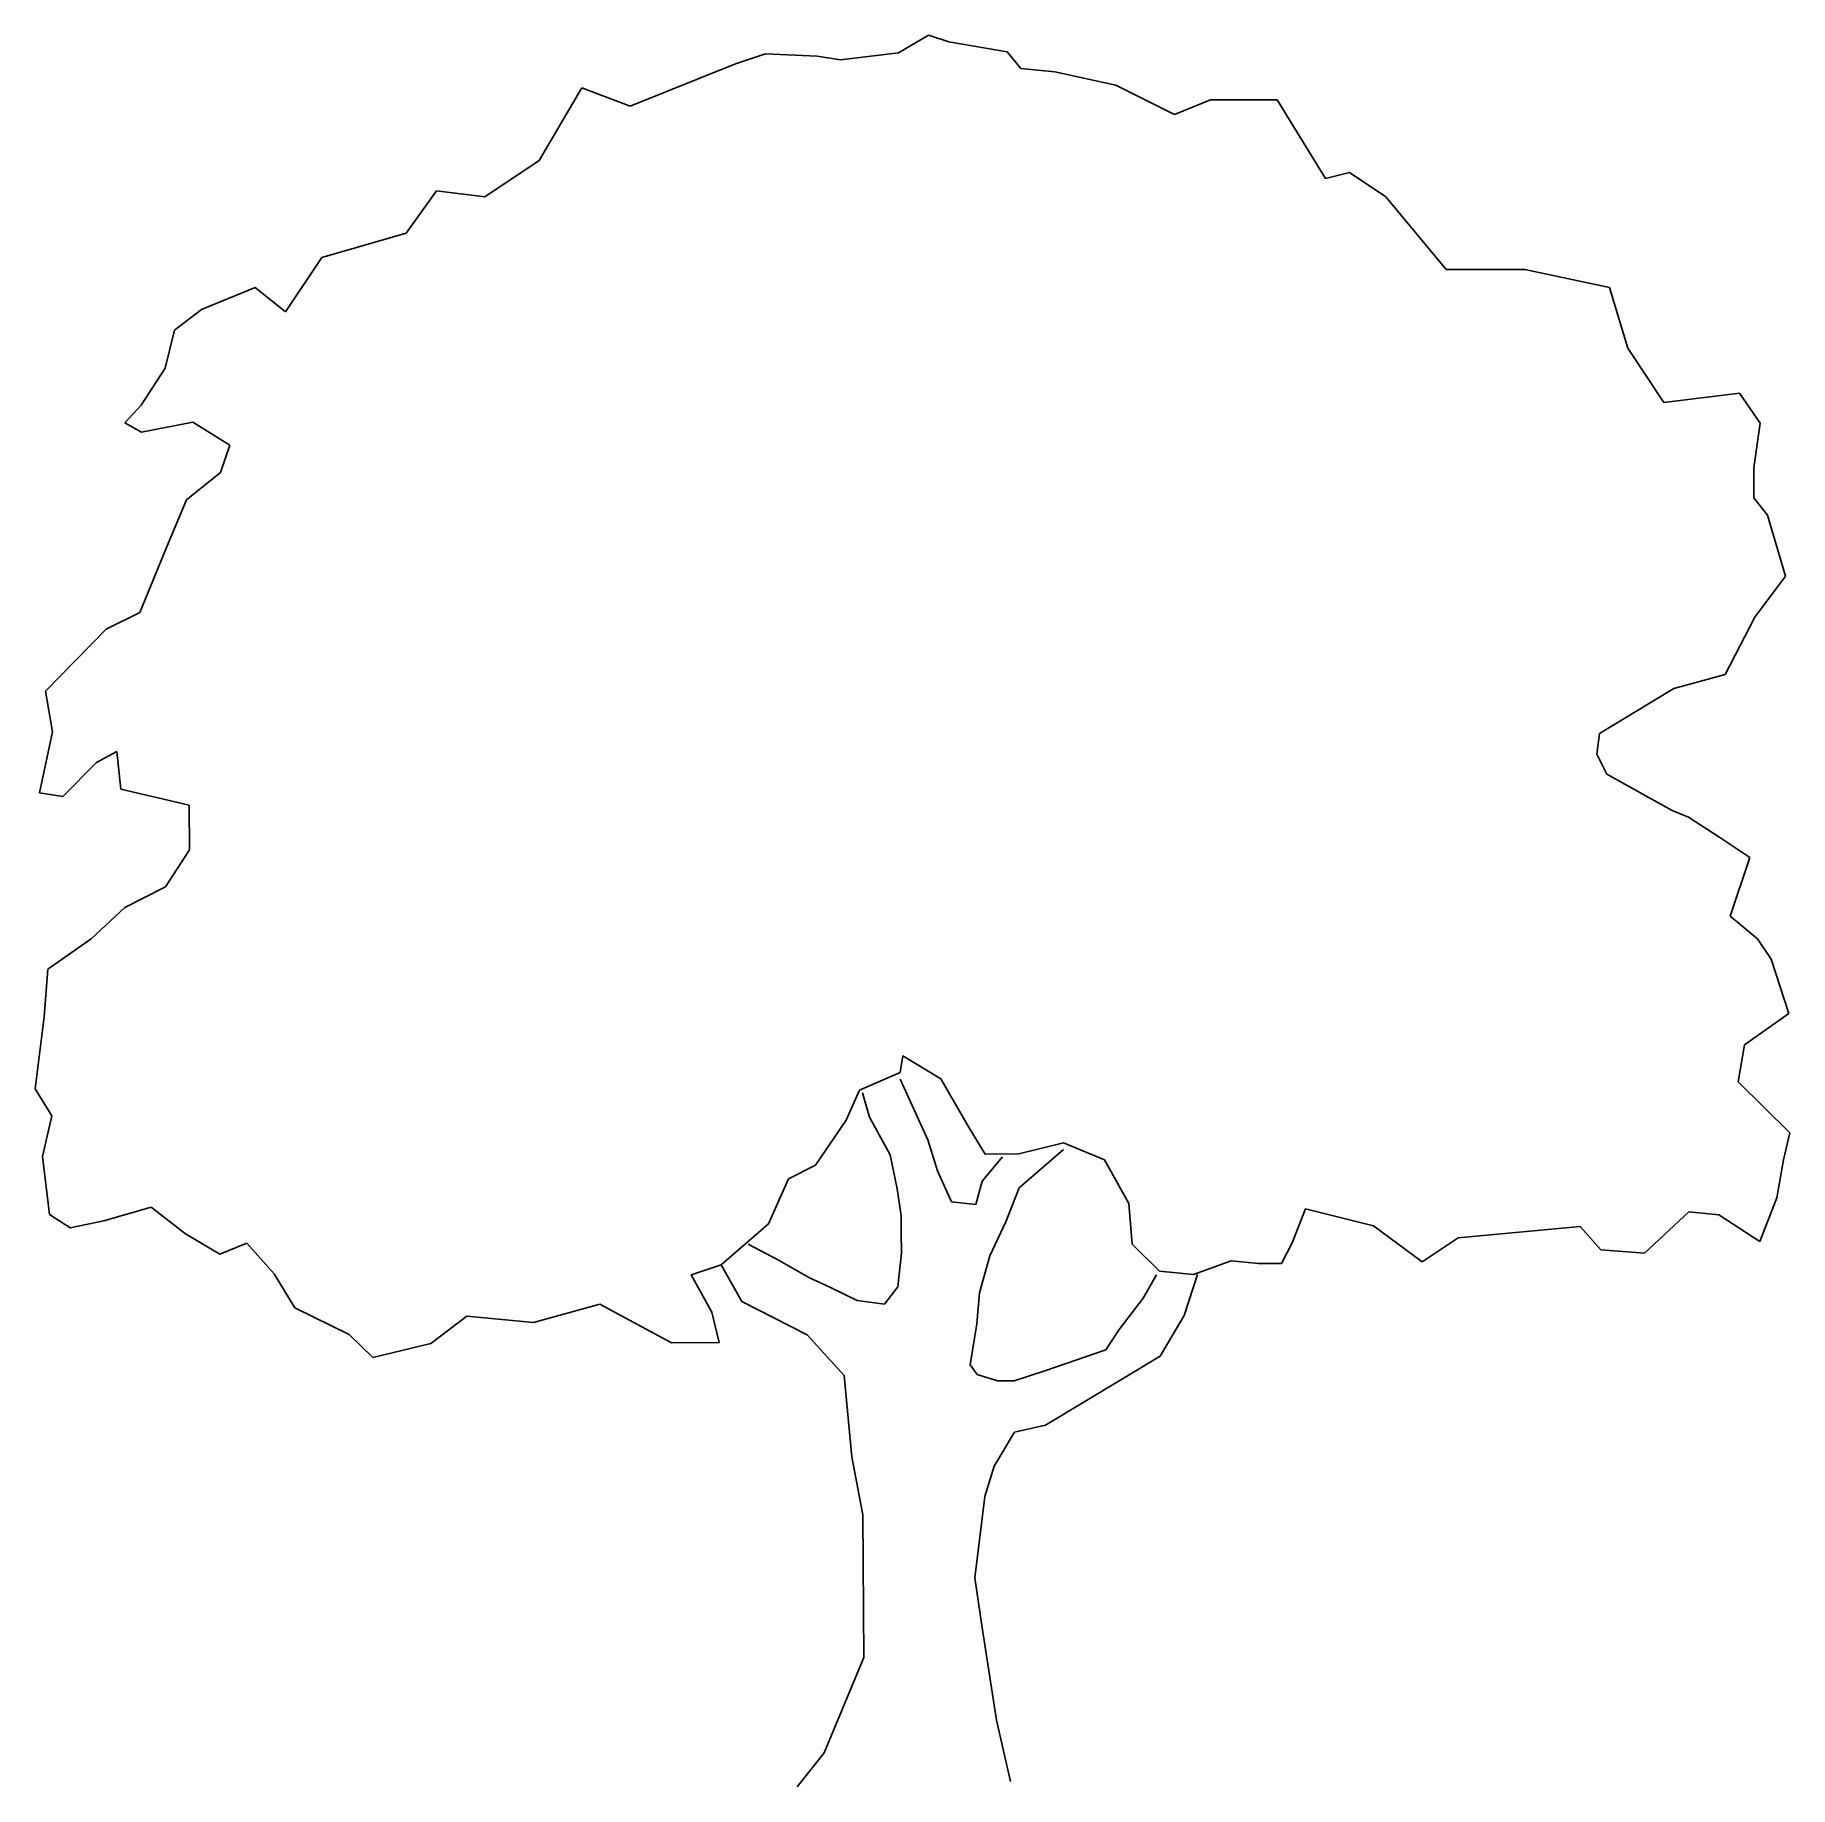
# Model space of a CAD drawing. Extents: x 32.92 to 33.92, y 37.39 to 38.39.
import ezdxf

# ---------------------------------------------------------------- set-up
doc = ezdxf.new("R2010")
doc.units = 0
doc.layers.get('0').update_dxf_attribs({"linetype": 'CONTINUOUS'})

msp = doc.modelspace()

# ---------------------------------------------------------------- linework, layer by layer
at = {"color": 0}
for p, q in [((33.4111, 38.381), (33.4282, 38.3911)), ((33.4282, 38.3911), (33.4398, 38.3873)), ((33.4398, 38.3873), (33.473, 38.3815)), ((33.3182, 38.3747), (33.3353, 38.3804)), ((33.3353, 38.3804), (33.3647, 38.379)), ((33.3647, 38.379), (33.378, 38.3769)), ((33.378, 38.3769), (33.4111, 38.381)), ((33.473, 38.3815), (33.4809, 38.3721)), ((33.3182, 38.3747), (33.258, 38.3506)), ((33.4809, 38.3721), (33.5002, 38.3701)), ((33.5002, 38.3701), (33.5351, 38.3626)), ((33.2304, 38.361), (33.2062, 38.3196)), ((33.258, 38.3506), (33.2304, 38.361)), ((33.5351, 38.3626), (33.5685, 38.3457)), ((33.589, 38.3541), (33.5685, 38.3457)), ((33.627, 38.3541), (33.589, 38.3541)), ((33.627, 38.3541), (33.6546, 38.3092)), ((33.2062, 38.3196), (33.1752, 38.2989)), ((33.6546, 38.3092), (33.6684, 38.3127)), ((33.6684, 38.3127), (33.689, 38.2989)), ((33.1476, 38.3023), (33.1303, 38.2781)), ((33.1752, 38.2989), (33.1476, 38.3023)), ((33.689, 38.2989), (33.7235, 38.2574)), ((33.1303, 38.2781), (33.0821, 38.2643)), ((33.0821, 38.2643), (33.0614, 38.2333)), ((33.7235, 38.2574), (33.7684, 38.2574)), ((33.7684, 38.2574), (33.8166, 38.2471)), ((33.0441, 38.2471), (33.0136, 38.2345)), ((33.0614, 38.2333), (33.0441, 38.2471)), ((33.8166, 38.2471), (33.827, 38.2126)), ((32.9982, 38.2228), (33.0136, 38.2345)), ((32.9928, 38.2012), (32.9982, 38.2228)), ((33.827, 38.2126), (33.8477, 38.1815)), ((32.9792, 38.1801), (32.9928, 38.2012)), ((33.8477, 38.1815), (33.8908, 38.1869)), ((33.8908, 38.1869), (33.9025, 38.1698)), ((32.9698, 38.17), (32.9792, 38.1801)), ((32.9793, 38.1646), (32.9698, 38.17)), ((33.0085, 38.1703), (32.9793, 38.1646)), ((33.0297, 38.1572), (33.0085, 38.1703)), ((33.9025, 38.1698), (33.8989, 38.1443)), ((33.0243, 38.1417), (33.0297, 38.1572)), ((33.005, 38.1261), (33.0243, 38.1417)), ((33.8989, 38.1443), (33.899, 38.1272)), ((32.9936, 38.0989), (33.005, 38.1261)), ((33.899, 38.1272), (33.9068, 38.1173)), ((33.9068, 38.1173), (33.917, 38.0825)), ((32.9784, 38.0617), (32.9936, 38.0989)), ((33.917, 38.0825), (33.8995, 38.0592)), ((32.9591, 38.0522), (32.9784, 38.0617)), ((33.8995, 38.0592), (33.8826, 38.0264)), ((32.9246, 38.017), (32.9591, 38.0522)), ((33.8826, 38.0264), (33.8534, 38.0184)), ((32.9286, 37.9938), (32.9246, 38.017)), ((33.8534, 38.0184), (33.811, 37.9927)), ((32.9212, 37.9589), (32.9286, 37.9938)), ((33.811, 37.9927), (33.8094, 37.981)), ((32.9537, 37.9763), (32.9344, 37.9568)), ((32.9652, 37.9825), (32.9537, 37.9763)), ((32.9676, 37.961), (32.9652, 37.9825)), ((33.8094, 37.981), (33.8151, 37.9695)), ((33.8151, 37.9695), (33.8523, 37.9488)), ((32.9344, 37.9568), (32.9212, 37.9589)), ((33.0064, 37.9519), (32.9676, 37.961)), ((33.0066, 37.9264), (33.0064, 37.9519)), ((33.8523, 37.9488), (33.8617, 37.945)), ((33.8617, 37.945), (33.8795, 37.9335)), ((32.9929, 37.9053), (33.0066, 37.9264)), ((33.8795, 37.9335), (33.8967, 37.922)), ((33.8967, 37.922), (33.8854, 37.8887)), ((32.9698, 37.8935), (32.9929, 37.9053)), ((32.9506, 37.8757), (32.9698, 37.8935)), ((33.8854, 37.8887), (33.901, 37.8756)), ((32.9258, 37.8583), (32.9506, 37.8757)), ((33.901, 37.8756), (33.9088, 37.864)), ((32.9238, 37.8312), (32.9258, 37.8583)), ((33.9088, 37.864), (33.919, 37.8331)), ((32.9186, 37.7902), (32.9238, 37.8312)), ((33.919, 37.8331), (33.8937, 37.8152)), ((33.8937, 37.8152), (33.89, 37.7942)), ((33.4136, 37.809), (33.412, 37.7995)), ((33.4352, 37.7959), (33.4136, 37.809)), ((33.412, 37.7995), (33.3888, 37.7894)), ((33.4278, 37.761), (33.412, 37.7957)), ((33.4509, 37.7689), (33.4352, 37.7959)), ((32.9281, 37.7748), (32.9186, 37.7902)), ((33.3888, 37.7894), (33.3812, 37.7722)), ((33.3905, 37.7878), (33.3945, 37.774)), ((33.89, 37.7942), (33.9195, 37.7651)), ((32.9228, 37.7516), (32.9281, 37.7748)), ((33.3812, 37.7722), (33.3637, 37.7466)), ((33.3945, 37.774), (33.4063, 37.7525)), ((33.4605, 37.7529), (33.4509, 37.7689)), ((33.9195, 37.7651), (33.9158, 37.7496)), ((33.4334, 37.7433), (33.4278, 37.761)), ((33.5052, 37.7594), (33.4798, 37.7531)), ((33.5052, 37.7555), (33.48, 37.7337)), ((33.5285, 37.7496), (33.5052, 37.7594)), ((32.9269, 37.7184), (32.9228, 37.7516)), ((33.3637, 37.7466), (33.3483, 37.7388)), ((33.4063, 37.7525), (33.4103, 37.7332)), ((33.4704, 37.7513), (33.4589, 37.7374)), ((33.4798, 37.7531), (33.4605, 37.7529)), ((33.5425, 37.7248), (33.5285, 37.7496)), ((33.9158, 37.7496), (33.9121, 37.728)), ((33.3483, 37.7388), (33.3369, 37.7132)), ((33.4413, 37.7257), (33.4334, 37.7433)), ((33.4589, 37.7374), (33.4552, 37.7241)), ((33.4103, 37.7332), (33.4126, 37.7177)), ((33.4552, 37.7241), (33.4413, 37.7257)), ((33.48, 37.7337), (33.4724, 37.7143)), ((33.9121, 37.728), (33.9023, 37.703)), ((32.9386, 37.7108), (32.9269, 37.7184)), ((32.9849, 37.7227), (32.9579, 37.7148)), ((33.0044, 37.7074), (32.9849, 37.7227)), ((33.4126, 37.7177), (33.4127, 37.7083)), ((33.5444, 37.7016), (33.5425, 37.7248)), ((33.6432, 37.7217), (33.6356, 37.7023)), ((33.682, 37.7121), (33.6432, 37.7217)), ((33.8618, 37.7199), (33.8366, 37.6964)), ((33.879, 37.7183), (33.8618, 37.7199)), ((33.9023, 37.703), (33.879, 37.7183)), ((32.9579, 37.7148), (32.9386, 37.7108)), ((33.0239, 37.6959), (33.0044, 37.7074)), ((33.3369, 37.7132), (33.31, 37.6898)), ((33.4127, 37.7083), (33.4128, 37.6967)), ((33.4724, 37.7143), (33.4631, 37.6949)), ((33.682, 37.7121), (33.7097, 37.6914)), ((33.7097, 37.6914), (33.7304, 37.7052)), ((33.7304, 37.7052), (33.7999, 37.7116)), ((33.8117, 37.6984), (33.7999, 37.7116)), ((33.0393, 37.7021), (33.0239, 37.6959)), ((33.0549, 37.6846), (33.0393, 37.7021)), ((33.3431, 37.6923), (33.3254, 37.7015)), ((33.4128, 37.6967), (33.4107, 37.6773)), ((33.56, 37.6862), (33.5444, 37.7016)), ((33.6356, 37.7023), (33.6296, 37.6906)), ((33.8366, 37.6964), (33.8117, 37.6984)), ((33.31, 37.6898), (33.2929, 37.6841)), ((33.3217, 37.6689), (33.31, 37.6898)), ((33.3604, 37.6824), (33.3431, 37.6923)), ((33.4631, 37.6949), (33.4572, 37.6738)), ((33.5794, 37.6842), (33.56, 37.6862)), ((33.6009, 37.6921), (33.5794, 37.6842)), ((33.6164, 37.6905), (33.6009, 37.6921)), ((33.6296, 37.6906), (33.6164, 37.6905)), ((33.0667, 37.6653), (33.0549, 37.6846)), ((33.2929, 37.6841), (33.3046, 37.6627)), ((33.372, 37.677), (33.3604, 37.6824)), ((33.3876, 37.6694), (33.372, 37.677)), ((33.4107, 37.6773), (33.4031, 37.6673)), ((33.5507, 37.6707), (33.5583, 37.684)), ((33.5816, 37.6842), (33.574, 37.6609)), ((33.0978, 37.6501), (33.0667, 37.6653)), ((33.2407, 37.6673), (33.2028, 37.6569)), ((33.2816, 37.6453), (33.2407, 37.6673)), ((33.3589, 37.6498), (33.3217, 37.6689)), ((33.4031, 37.6673), (33.3876, 37.6694)), ((33.4572, 37.6738), (33.4557, 37.6561)), ((33.537, 37.6529), (33.5507, 37.6707)), ((33.1648, 37.6604), (33.1443, 37.6449)), ((33.2028, 37.6569), (33.1648, 37.6604)), ((33.3046, 37.6627), (33.3087, 37.6455)), ((33.4557, 37.6561), (33.452, 37.6328)), ((33.574, 37.6609), (33.5604, 37.6376)), ((33.1112, 37.6369), (33.0978, 37.6501)), ((33.3087, 37.6455), (33.2816, 37.6453)), ((33.3801, 37.6267), (33.3589, 37.6498)), ((33.5294, 37.6412), (33.537, 37.6529)), ((33.1443, 37.6449), (33.1112, 37.6369)), ((33.4946, 37.6293), (33.5294, 37.6412)), ((33.5604, 37.6376), (33.4949, 37.5983)), ((33.3844, 37.5803), (33.3801, 37.6267)), ((33.452, 37.6328), (33.4559, 37.6273)), ((33.4559, 37.6273), (33.4676, 37.6236)), ((33.477, 37.6236), (33.4946, 37.6293)), ((33.4676, 37.6236), (33.477, 37.6236)), ((33.4949, 37.5983), (33.4772, 37.5943)), ((33.4772, 37.5943), (33.4657, 37.5749)), ((33.3907, 37.5472), (33.3844, 37.5803)), ((33.4657, 37.5749), (33.4603, 37.5577)), ((33.4603, 37.5577), (33.4546, 37.5112)), ((33.3914, 37.4659), (33.3907, 37.5472)), ((33.4546, 37.5112), (33.4587, 37.4841)), ((33.4587, 37.4841), (33.4669, 37.43)), ((33.3686, 37.4115), (33.3914, 37.4659)), ((33.4669, 37.43), (33.4749, 37.3952)), ((33.3532, 37.392), (33.3686, 37.4115))]:
    msp.add_line(p, q, dxfattribs=at)

doc.saveas('drawing.dxf')
